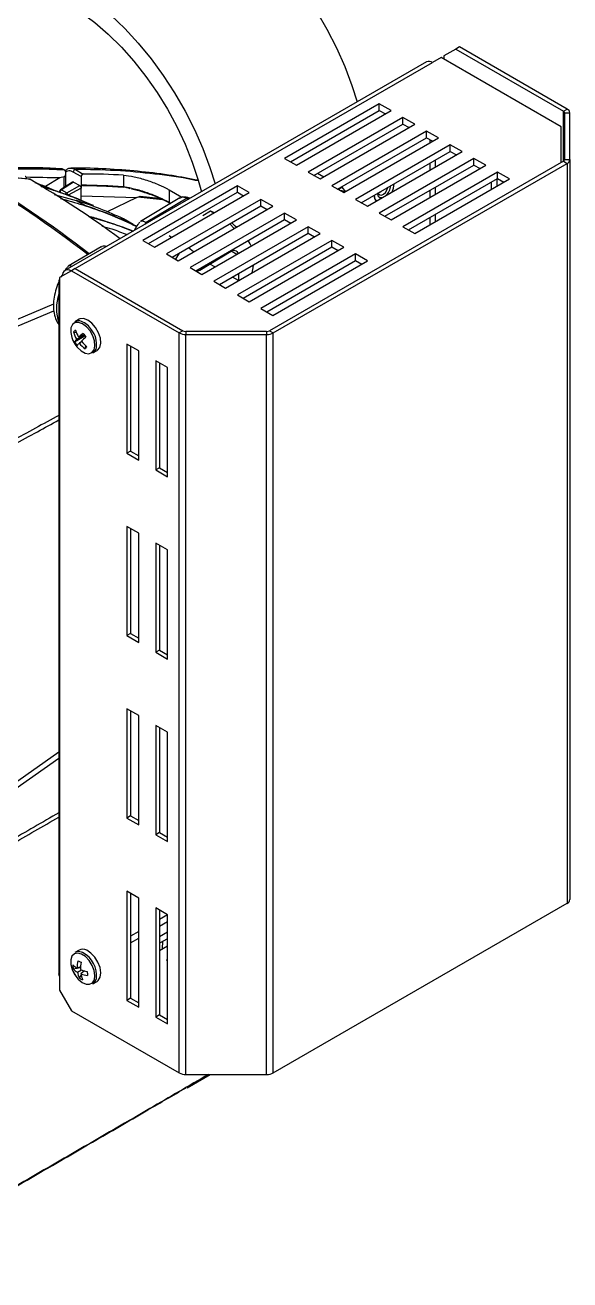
# Model space of a CAD drawing. Extents: x 9.3 to 87.2, y 0.6 to 68.8.
# Drawn here: x 62.23 to 66.3, y 48.14 to 57.52 of the extents above; entities that cross this region are included whole.
import ezdxf

# ---------------------------------------------------------------- set-up
doc = ezdxf.new("R2010")
doc.units = 0
doc.header["$MEASUREMENT"] = 0
doc.layers.add('OBJECT', color=7, linetype='CONTINUOUS')

msp = doc.modelspace()

# ---------------------------------------------------------------- linework, layer by layer
at = {"layer": 'OBJECT'}
for p, q in [((65.4431, 57.3402), (65.3547, 57.2891)), ((65.4714, 57.3565), (65.4431, 57.3402)), ((65.4431, 57.3402), (66.2475, 56.8758)), ((66.2758, 56.8921), (65.4714, 57.3565)), ((65.2249, 57.2446), (62.5237, 55.6853)), ((62.6006, 55.6992), (65.2699, 57.2401)), ((65.3335, 57.2769), (65.2699, 57.2401)), ((66.2322, 56.7581), (65.3335, 57.2769)), ((65.3547, 57.2891), (65.3547, 57.2646)), ((64.8721, 56.9309), (64.165, 56.5227)), ((64.2075, 56.4982), (64.8721, 56.8819)), ((64.2534, 56.4717), (64.9605, 56.8799)), ((64.9605, 56.8799), (64.8721, 56.9309)), ((64.8721, 56.8819), (64.8721, 56.9309)), ((64.8721, 56.8819), (64.9181, 56.8554)), ((66.2475, 56.8758), (66.2758, 56.8921)), ((66.2475, 56.5024), (66.2475, 56.8758)), ((66.2563, 56.8636), (66.2563, 56.5146)), ((66.2563, 56.8636), (66.2963, 56.8636)), ((66.2963, 56.5146), (66.2963, 56.8636)), ((65.0489, 56.8289), (64.3418, 56.4207)), ((64.3842, 56.3962), (65.0489, 56.7799)), ((64.4302, 56.3697), (65.1373, 56.7779)), ((65.1373, 56.7779), (65.0489, 56.8289)), ((65.0489, 56.7799), (65.0489, 56.8289)), ((65.0489, 56.7799), (65.0949, 56.7534)), ((66.2322, 56.4935), (66.2322, 56.7581)), ((65.2257, 56.7268), (64.5186, 56.3186)), ((64.561, 56.2941), (65.2257, 56.6778)), ((64.607, 56.2676), (65.3141, 56.6758)), ((65.3141, 56.6758), (65.2257, 56.7268)), ((65.2257, 56.6778), (65.2257, 56.7268)), ((65.2257, 56.6778), (65.2716, 56.6513)), ((65.2487, 56.6646), (65.2487, 56.638)), ((65.4025, 56.6248), (64.6954, 56.2166)), ((64.7378, 56.1921), (65.4025, 56.5758)), ((64.7837, 56.1656), (65.4909, 56.5738)), ((65.4909, 56.5738), (65.4025, 56.6248)), ((65.4025, 56.5758), (65.4025, 56.6248)), ((65.4025, 56.5758), (65.4484, 56.5493)), ((66.2475, 56.5024), (64.0518, 55.2348)), ((64.0801, 55.2185), (66.2758, 56.486)), ((64.165, 56.5227), (64.2534, 56.4717)), ((65.5792, 56.5227), (64.8721, 56.1145)), ((64.9146, 56.09), (65.5792, 56.4737)), ((65.2487, 56.487), (65.2487, 56.4339)), ((65.2911, 56.4584), (65.2911, 56.5115)), ((65.6676, 56.4717), (65.5792, 56.5227)), ((65.5792, 56.4737), (65.5792, 56.5227)), ((65.5792, 56.4737), (65.6252, 56.4472)), ((66.2475, 56.5024), (66.2758, 56.486)), ((66.2563, 56.5146), (66.2963, 56.5146)), ((66.2758, 56.486), (66.2758, 50.954)), ((66.2963, 56.5146), (66.2963, 50.9825)), ((62.5174, 56.3859), (62.4845, 56.378)), ((62.5138, 56.44), (62.5125, 56.4407)), ((62.5162, 56.4386), (62.5138, 56.44)), ((62.5174, 56.4378), (62.5162, 56.4386)), ((62.5174, 56.306), (62.5174, 56.3859)), ((62.5309, 56.3147), (62.5309, 56.4125)), ((62.6444, 56.3872), (62.5861, 56.4208)), ((62.6012, 56.4406), (62.6606, 56.4064)), ((62.6444, 56.3872), (62.6444, 56.3222)), ((62.9607, 56.3971), (62.9607, 56.3109)), ((64.3418, 56.4207), (64.4302, 56.3697)), ((64.4111, 56.4117), (64.4571, 56.3852)), ((64.9605, 56.0635), (65.6676, 56.4717)), ((65.756, 56.4207), (65.0489, 56.0125)), ((65.8444, 56.3697), (65.756, 56.4207)), ((65.756, 56.3717), (65.756, 56.4207)), ((62.2364, 56.3723), (62.2364, 56.3697)), ((62.2654, 56.3653), (62.2612, 56.3669)), ((62.347, 56.3126), (62.4152, 56.2926)), ((62.4845, 56.378), (62.3777, 56.312)), ((62.5803, 56.3463), (62.4894, 56.2881)), ((62.588, 56.3457), (62.4975, 56.2877)), ((62.4975, 56.2877), (62.5364, 56.2652)), ((62.5364, 56.2652), (62.6338, 56.3193)), ((62.6444, 56.3009), (62.5475, 56.2471)), ((62.588, 56.3457), (62.6338, 56.3193)), ((62.6444, 56.3222), (62.6444, 56.3091)), ((62.6444, 56.3091), (62.6444, 56.3009)), ((62.6444, 56.2438), (62.6444, 56.3009)), ((63.8115, 56.3186), (63.1044, 55.9104)), ((63.3013, 56.2882), (63.398, 56.2323)), ((63.3013, 56.2882), (63.3013, 56.1943)), ((63.8999, 56.2676), (63.8115, 56.3186)), ((63.8115, 56.2696), (63.8115, 56.3186)), ((64.5186, 56.3186), (64.607, 56.2676)), ((64.5694, 56.2893), (64.5911, 56.3078)), ((64.5879, 56.3097), (64.5911, 56.3078)), ((64.5911, 56.3078), (64.6185, 56.2743)), ((65.0913, 55.988), (65.756, 56.3717)), ((65.1373, 55.9614), (65.8444, 56.3697)), ((65.2911, 56.2543), (65.2911, 56.3074)), ((65.7083, 56.3441), (65.7083, 56.2911)), ((65.7507, 56.3686), (65.7507, 56.3156)), ((65.756, 56.3717), (65.802, 56.3452)), ((62.4421, 56.2524), (62.6065, 56.2092)), ((62.4825, 56.2755), (62.4825, 56.2704)), ((62.6065, 56.2092), (62.6772, 56.1684)), ((62.6801, 56.1675), (62.6094, 56.2083)), ((62.6444, 56.2438), (63.0609, 56.23)), ((62.6444, 56.2049), (62.6444, 56.2438)), ((63.0609, 56.23), (62.835, 56.1199)), ((63.0609, 56.23), (63.0849, 56.2419)), ((63.2518, 56.2141), (63.069, 56.234)), ((63.0849, 56.2419), (63.2257, 56.2263)), ((63.3818, 56.2273), (63.0868, 56.0512)), ((63.4356, 56.226), (63.1291, 56.0431)), ((63.1468, 55.8859), (63.8115, 56.2696)), ((63.1928, 55.8594), (63.8999, 56.2676)), ((63.9882, 56.2166), (63.2811, 55.8084)), ((63.3013, 56.1943), (63.3141, 56.1869)), ((63.4356, 56.226), (63.448, 56.2189)), ((63.4558, 56.2233), (63.4356, 56.226)), ((63.8115, 56.2696), (63.8574, 56.2431)), ((64.0766, 56.1656), (63.9882, 56.2166)), ((63.9882, 56.1676), (63.9882, 56.2166)), ((64.6954, 56.2166), (64.7837, 56.1656)), ((64.8481, 56.2052), (64.85, 56.2038)), ((64.8736, 56.2327), (64.8737, 56.2326)), ((65.2487, 56.2829), (65.2487, 56.2298)), ((63.3044, 56.1874), (63.3098, 56.1843)), ((63.3236, 55.7839), (63.9882, 56.1676)), ((63.3695, 55.7573), (64.0766, 56.1656)), ((64.165, 56.1145), (63.4579, 55.7063)), ((63.611, 56.1285), (63.553, 56.0939)), ((63.635, 56.1147), (63.611, 56.1285)), ((63.6411, 56.1156), (63.611, 56.1285)), ((63.9882, 56.1676), (64.0342, 56.1411)), ((64.2534, 56.0635), (64.165, 56.1145)), ((64.165, 56.0655), (64.165, 56.1145)), ((64.8721, 56.1145), (64.9605, 56.0635)), ((65.2911, 56.0502), (65.2911, 56.1033)), ((62.7024, 56.0878), (62.8395, 56.0477)), ((63.0323, 56.0295), (62.9616, 56.0703)), ((63.0323, 56.0295), (63.0603, 56.0153)), ((63.1291, 56.0431), (63.1177, 56.0282)), ((63.1291, 56.0431), (63.1363, 56.0389)), ((63.5004, 55.6818), (64.165, 56.0655)), ((63.5463, 55.6553), (64.2534, 56.0635)), ((64.3418, 56.0125), (63.6347, 55.6043)), ((63.7885, 55.9992), (63.7556, 56.0333)), ((63.8041, 56.0082), (63.7959, 56.0174)), ((64.165, 56.0655), (64.211, 56.039)), ((64.4302, 55.9614), (64.3418, 56.0125)), ((64.3418, 55.9635), (64.3418, 56.0125)), ((65.0489, 56.0125), (65.1373, 55.9614)), ((65.2487, 56.0788), (65.2487, 56.0257)), ((63.1044, 55.9104), (63.1928, 55.8594)), ((63.3198, 55.9328), (63.3011, 55.9436)), ((63.6771, 55.5798), (64.3418, 55.9635)), ((63.7231, 55.5532), (64.4302, 55.9614)), ((64.5186, 55.9104), (63.8115, 55.5022)), ((64.3418, 55.9635), (64.3878, 55.937)), ((64.607, 55.8594), (64.5186, 55.9104)), ((64.5186, 55.8614), (64.5186, 55.9104)), ((62.7945, 55.8624), (62.5486, 55.7181)), ((62.835, 55.865), (62.8143, 55.8684)), ((63.485, 55.824), (63.446, 55.8546)), ((63.5301, 55.6886), (63.7643, 55.8284)), ((63.807, 55.8058), (63.7661, 55.8294)), ((63.8539, 55.4777), (64.5186, 55.8614)), ((63.8999, 55.4512), (64.607, 55.8594)), ((64.5186, 55.8614), (64.5645, 55.8349)), ((63.2811, 55.8084), (63.3695, 55.7573)), ((63.3762, 55.8143), (63.3499, 55.7687)), ((63.6435, 55.7114), (63.6053, 55.7335)), ((64.6954, 55.8084), (63.9882, 55.4002)), ((64.0307, 55.3757), (64.6954, 55.7594)), ((64.0766, 55.3491), (64.7837, 55.7573)), ((64.7837, 55.7573), (64.6954, 55.8084)), ((64.6954, 55.7594), (64.6954, 55.8084)), ((64.6954, 55.7594), (64.7413, 55.7329)), ((62.5723, 55.6829), (62.4839, 55.6318)), ((62.4839, 55.6318), (62.4839, 50.3039)), ((62.6006, 55.6992), (62.5723, 55.6829)), ((62.5723, 55.6829), (63.3767, 55.2185)), ((62.6006, 55.6992), (63.4049, 55.2348)), ((63.4579, 55.7063), (63.5463, 55.6553)), ((63.8203, 55.6093), (63.7743, 55.6359)), ((63.8198, 55.6622), (63.8206, 55.6095)), ((62.4787, 55.6073), (62.4787, 50.4264)), ((63.6347, 55.6043), (63.7231, 55.5532)), ((63.8115, 55.5022), (63.8999, 55.4512)), ((62.4386, 55.4332), (62.0785, 55.2816)), ((62.1261, 55.2515), (62.4404, 55.3838)), ((63.9882, 55.4002), (64.0766, 55.3491)), ((62.6285, 55.3201), (62.5978, 55.3024)), ((62.587, 55.2245), (62.6084, 55.2206)), ((62.5957, 55.1519), (62.6717, 55.1977)), ((62.6104, 55.1716), (62.6706, 55.1993)), ((62.6676, 55.2035), (62.6258, 55.1867)), ((63.4049, 55.2348), (63.3767, 55.2185)), ((63.3767, 49.6864), (63.3767, 55.2185)), ((63.4262, 55.2298), (63.4262, 55.2067)), ((64.0306, 55.2298), (63.4262, 55.2298)), ((63.4262, 55.2067), (64.0306, 55.2067)), ((63.4262, 49.6746), (63.4262, 55.2067)), ((64.0306, 55.2298), (64.0306, 55.2067)), ((64.0306, 49.6746), (64.0306, 55.2067)), ((64.0518, 55.2348), (64.0801, 55.2185)), ((64.0801, 49.6864), (64.0801, 55.2185)), ((62.6484, 55.1547), (62.6312, 55.1417)), ((62.6736, 55.1002), (62.6792, 55.1221)), ((62.7328, 55.0685), (62.7635, 55.0862)), ((63.0743, 55.0844), (62.9859, 55.1354)), ((62.9859, 55.1354), (62.9859, 54.3189)), ((63.0142, 55.1191), (63.0142, 54.3352)), ((63.0743, 54.2678), (63.0743, 55.0844)), ((63.2016, 55.0109), (63.2016, 54.1944)), ((63.29, 54.9599), (63.2016, 55.0109)), ((63.2299, 54.9946), (63.2299, 54.2107)), ((63.29, 54.1433), (63.29, 54.9599)), ((63.0142, 54.3352), (62.9859, 54.3189)), ((62.9859, 54.3189), (63.0743, 54.2678)), ((63.0142, 54.3352), (63.0743, 54.3005)), ((63.2299, 54.2107), (63.2016, 54.1944)), ((63.2016, 54.1944), (63.29, 54.1433)), ((63.2299, 54.2107), (63.29, 54.176)), ((63.0743, 53.7208), (62.9859, 53.7718)), ((62.9859, 53.7718), (62.9859, 52.9553)), ((63.0142, 53.7555), (63.0142, 52.9716)), ((63.0743, 52.9042), (63.0743, 53.7208)), ((63.2016, 53.6473), (63.2016, 52.8307)), ((63.29, 53.5963), (63.2016, 53.6473)), ((63.2299, 53.631), (63.2299, 52.8471)), ((63.29, 52.7797), (63.29, 53.5963)), ((63.0142, 52.9716), (62.9859, 52.9553)), ((62.9859, 52.9553), (63.0743, 52.9042)), ((63.0142, 52.9716), (63.0743, 52.9369)), ((63.2299, 52.8471), (63.2016, 52.8307)), ((63.2016, 52.8307), (63.29, 52.7797)), ((63.2299, 52.8471), (63.29, 52.8124)), ((62.9859, 52.4082), (62.9859, 51.5916)), ((63.0743, 52.3571), (62.9859, 52.4082)), ((63.0142, 52.3918), (63.0142, 51.608)), ((63.0743, 51.5406), (63.0743, 52.3571)), ((63.2016, 52.2837), (63.2016, 51.4671)), ((63.29, 52.2326), (63.2016, 52.2837)), ((63.2299, 52.2673), (63.2299, 51.4835)), ((63.29, 51.4161), (63.29, 52.2326)), ((62.4787, 52.0853), (62.1296, 51.8362)), ((62.1492, 51.8068), (62.4787, 52.0387)), ((63.0142, 51.608), (62.9859, 51.5916)), ((63.0142, 51.608), (63.0743, 51.5733)), ((62.9859, 51.5916), (63.0743, 51.5406)), ((63.2299, 51.4835), (63.2016, 51.4671)), ((63.2016, 51.4671), (63.29, 51.4161)), ((63.2299, 51.4835), (63.29, 51.4488)), ((62.9859, 51.0445), (62.9859, 50.228)), ((63.0743, 50.9935), (62.9859, 51.0445)), ((63.0142, 51.0282), (63.0142, 50.2443)), ((63.0743, 50.177), (63.0743, 50.9935)), ((64.0801, 49.6864), (66.2758, 50.954)), ((63.2016, 50.92), (63.2016, 50.1035)), ((63.29, 50.869), (63.2016, 50.92)), ((63.2299, 50.9037), (63.2299, 50.1198)), ((63.29, 50.8672), (63.2299, 50.8325)), ((63.29, 50.0525), (63.29, 50.869)), ((63.2299, 50.7835), (63.29, 50.8182)), ((63.0743, 50.7427), (63.0142, 50.708)), ((63.0142, 50.659), (63.0743, 50.6937)), ((63.29, 50.7386), (63.2299, 50.7039)), ((63.29, 50.6896), (63.2299, 50.655)), ((63.2531, 50.6153), (63.2537, 50.6687)), ((62.6285, 50.6046), (62.5978, 50.5868)), ((62.6556, 50.5852), (62.6482, 50.5883)), ((63.2299, 50.6019), (63.29, 50.6366)), ((62.5851, 50.4638), (62.6402, 50.4736)), ((62.6405, 50.4801), (62.6143, 50.4703)), ((63.29, 50.5345), (63.2811, 50.5294)), ((63.2811, 50.5294), (63.29, 50.5243)), ((62.6169, 50.4389), (62.6459, 50.4562)), ((62.631, 50.3943), (62.6449, 50.4152)), ((62.6692, 50.4489), (62.6427, 50.4271)), ((62.665, 50.4454), (62.6676, 50.4494)), ((62.4839, 50.3039), (62.5723, 50.1508)), ((62.7328, 50.353), (62.7635, 50.3707)), ((63.0142, 50.2443), (62.9859, 50.228)), ((62.9859, 50.228), (63.0743, 50.177)), ((63.0142, 50.2443), (63.0743, 50.2096)), ((62.5723, 50.1508), (63.3767, 49.6864)), ((63.2299, 50.1198), (63.2016, 50.1035)), ((63.2016, 50.1035), (63.29, 50.0525)), ((63.2299, 50.1198), (63.29, 50.0851)), ((63.4262, 49.6746), (64.0306, 49.6746)), ((63.4365, 49.5754), (63.6077, 49.6746))]:
    msp.add_line(p, q, dxfattribs=at)
at = {"layer": 'OBJECT', "flags": 128}
for points in [[(63.5997, 58.4477), (63.7098, 58.3783), (63.8189, 58.2977), (63.9261, 58.2067), (64.0306, 58.1059), (64.1314, 57.9964), (64.2277, 57.8789), (64.3186, 57.7545), (64.4033, 57.6243), (64.4813, 57.4893), (64.5516, 57.3508), (64.6139, 57.2099), (64.6675, 57.0678), (64.7064, 56.9453)], [(62.539, 57.8354), (62.6491, 57.766), (62.7582, 57.6854), (62.8655, 57.5944), (62.97, 57.4936), (63.0708, 57.3841), (63.167, 57.2666), (63.2579, 57.1422), (63.3427, 57.012), (63.4206, 56.877), (63.491, 56.7385), (63.5532, 56.5976), (63.6069, 56.4555), (63.6458, 56.333)], [(62.539, 57.6827), (62.643, 57.6168), (62.746, 57.5397), (62.8469, 57.4523), (62.9449, 57.3552), (63.039, 57.2495), (63.1283, 57.1361), (63.2119, 57.0163), (63.289, 56.891), (63.3589, 56.7616), (63.4209, 56.6293), (63.4745, 56.4953), (63.519, 56.3609), (63.5429, 56.2736)], [(62.2585, 56.3678), (61.9519, 56.3952), (61.8205, 56.4069)], [(62.2612, 56.3669), (62.2489, 56.368), (62.1999, 56.3724), (62.004, 56.3899), (61.8232, 56.4061)], [(62.2585, 56.3678), (62.2597, 56.3675), (62.2612, 56.3669)], [(64.8639, 56.2649), (64.867, 56.2575), (64.8762, 56.2496), (64.8891, 56.2489), (64.9037, 56.2555), (64.9178, 56.2685), (64.9292, 56.2857), (64.9363, 56.3047), (64.9368, 56.3069)], [(62.6094, 56.2083), (62.6091, 56.2084), (62.6087, 56.2085), (62.6083, 56.2087), (62.608, 56.2088), (62.6076, 56.2089), (62.6073, 56.209), (62.6069, 56.2091), (62.6065, 56.2092)], [(64.8333, 56.2472), (64.8389, 56.2195), (64.8503, 56.204)], [(64.8594, 56.2623), (64.8596, 56.2593), (64.865, 56.2413), (64.8769, 56.2311), (64.8936, 56.2302), (64.8975, 56.2312)], [(64.8634, 56.2646), (64.877, 56.271), (64.8839, 56.2764)], [(62.6772, 56.1684), (62.6776, 56.1683), (62.678, 56.1682), (62.6783, 56.1681), (62.6787, 56.1679), (62.6791, 56.1678), (62.6794, 56.1677), (62.6798, 56.1676), (62.6801, 56.1675)], [(63.7959, 56.0174), (63.7733, 56.0382), (63.7692, 56.0411)], [(63.7643, 55.8284), (63.7746, 55.8333), (63.7845, 55.8358), (63.7937, 55.8357), (63.8018, 55.8329), (63.8084, 55.8277), (63.8134, 55.8202), (63.8165, 55.8113)], [(63.9158, 55.8686), (63.9077, 55.8853), (63.8925, 55.9082)], [(63.9215, 55.6678), (63.9287, 55.7041), (63.9317, 55.7267)], [(63.5127, 55.6747), (63.5199, 55.6813), (63.5301, 55.6886)], [(62.711, 55.2336), (62.6843, 55.2647), (62.6546, 55.2868), (62.6252, 55.2973), (62.5992, 55.2952), (62.5794, 55.2806), (62.568, 55.2552), (62.5662, 55.2216), (62.5742, 55.1837), (62.5823, 55.1629)], [(62.7529, 55.2588), (62.7249, 55.2915), (62.6938, 55.3146), (62.6629, 55.3257), (62.6357, 55.3234), (62.6285, 55.3201)], [(62.7635, 55.0862), (62.7677, 55.089), (62.7843, 55.1103), (62.7913, 55.1416), (62.788, 55.1796), (62.7747, 55.2201), (62.7529, 55.2588)], [(62.5823, 55.1629), (62.5912, 55.1453), (62.6043, 55.1248)], [(62.6043, 55.1248), (62.6152, 55.1108), (62.6438, 55.0839), (62.6738, 55.0674), (62.7019, 55.0631), (62.7251, 55.0716), (62.7409, 55.0919), (62.7476, 55.1217), (62.7444, 55.158), (62.7318, 55.1967), (62.711, 55.2336)], [(62.6474, 50.5749), (62.6185, 50.5824), (62.5937, 50.5772), (62.5758, 50.5598), (62.5666, 50.5322), (62.5672, 50.4972), (62.5775, 50.4588), (62.5823, 50.4474)], [(62.6043, 50.4093), (62.6218, 50.388), (62.651, 50.3633), (62.6808, 50.3497), (62.708, 50.3485), (62.7297, 50.3599), (62.7434, 50.3828), (62.7477, 50.4145), (62.7422, 50.4517), (62.7274, 50.4903), (62.705, 50.5262), (62.6773, 50.5555), (62.6474, 50.5749), (62.6474, 50.5749)], [(62.7635, 50.3707), (62.7725, 50.3775), (62.7869, 50.4015), (62.7915, 50.4347), (62.7857, 50.4737), (62.7702, 50.5143), (62.7466, 50.5519), (62.7176, 50.5826), (62.6862, 50.6029)], [(62.4839, 50.4091), (62.4805, 50.4162), (62.4787, 50.4264)], [(62.5823, 50.4474), (62.5964, 50.421), (62.6043, 50.4093)]]:
    msp.add_lwpolyline(points, dxfattribs=at)
at = {"layer": 'OBJECT'}
for centre, radius, start, end in [((65.2435, 57.2033), 0.0453, 54.38293, 114.30641), ((66.2413, 56.8621), 0.0151, 5.69606, 65.62485), ((66.2613, 56.8601), 0.0352, 5.69543, 65.62475), ((66.2413, 56.5161), 0.0151, 294.38653, 354.29441), ((66.2613, 56.5181), 0.0352, 294.37413, 354.30585), ((57.6637, 49.332), 8.1965, 52.14169, 59.6253), ((57.7371, 49.422), 8.0916, 52.1294, 59.66945), ((62.6066, 56.4209), 0.0205, 105.25979, 180.16423), ((58.4169, 49.7934), 7.615, 53.60055, 59.68004), ((61.3028, 53.7125), 2.813, 66.0142, 69.09945), ((61.2759, 52.7094), 3.76, 72.29525, 72.36219), ((62.4029, 56.2627), 0.033, 59.98487, 62.30083), ((62.4028, 56.2624), 0.0333, 57.71519, 60.01639), ((61.5319, 53.5075), 2.9218, 65.66286, 72.31663), ((62.4975, 56.2755), 0.015, 122.66568, 180), ((62.5099, 56.2683), 0.0231, 122.60583, 177.39417), ((62.4932, 56.2813), 0.00777, 55.89934, 118.73586), ((62.9445, 56.3172), 0.0174, 331.6256, 338.69705), ((64.8488, 56.3264), 0.1084, 310.00898, 355.87743), ((64.8488, 56.3263), 0.1084, 310.23634, 355.92257), ((64.8342, 56.3403), 0.149, 332.20567, 357.46458), ((64.8372, 56.3397), 0.1464, 332.06936, 357.74925), ((62.4897, 56.276), 0.00723, 184.25369, 247.06481), ((62.5485, 56.2462), 0.0225, 122.32059, 157.72668), ((62.5233, 56.2457), 0.0236, 4.25395, 56.10779), ((61.7149, 53.4066), 2.9411, 64.91884, 72.29319), ((63.3089, 56.1936), 0.00757, 174.47768, 234.21115), ((64.5873, 56.2237), 0.0567, 59.78091, 92.50038), ((64.8918, 56.2451), 0.0589, 178.15076, 224.61455), ((64.8871, 56.2591), 0.0297, 242.9212, 291.06922), ((61.7856, 53.3657), 2.9411, 64.91884, 72.29319), ((61.7002, 52.4644), 3.76, 72.29525, 72.36219), ((62.8272, 56.0178), 0.033, 59.98515, 62.30055), ((62.827, 56.0175), 0.0333, 57.71502, 60.01656), ((61.9487, 53.2414), 2.9442, 68.40123, 72.3032), ((62.5439, 55.6504), 0.0393, 50.79687, 189.21388), ((62.5108, 55.6073), 0.032, 147.27156, 212.72775), ((62.7902, 55.4), 0.3299, 160.77813, 199.22187), ((62.6243, 55.2511), 0.0577, 67.74316, 117.30601), ((62.5867, 55.1559), 0.1601, 32.18873, 68.20188), ((62.7836, 55.2537), 0.2208, 204.27603, 215.71859), ((62.6591, 55.1652), 0.0934, 128.18301, 140.60018), ((62.8144, 55.2932), 0.2375, 196.82517, 210.80376), ((62.6732, 55.1094), 0.0884, 135.30358, 151.27451), ((62.8525, 55.3249), 0.2655, 198.97613, 211.36859), ((62.973, 54.7998), 0.5198, 127.02846, 131.90302), ((63.6433, 54.106), 1.4482, 131.72508, 133.4846), ((63.317, 55.6523), 0.7894, 213.65333, 216.12116), ((62.5805, 55.1308), 0.1796, 353.16794, 37.9181), ((63.4241, 55.3077), 0.101, 241.95993, 271.14354), ((63.4253, 55.273), 0.0433, 241.96006, 271.14299), ((64.0315, 55.2731), 0.0433, 268.86156, 298.03398), ((64.0326, 55.3077), 0.101, 268.85563, 298.04046), ((62.7739, 55.2555), 0.2062, 210.15864, 219.61746), ((62.7863, 54.9845), 0.2209, 134.62079, 140.82162), ((62.8305, 55.3033), 0.2566, 219.03727, 232.31397), ((62.8768, 55.3398), 0.294, 218.48582, 230.06254), ((62.572, 55.2185), 0.1559, 310.6791, 318.10409), ((62.7024, 55.1166), 0.0569, 302.31398, 352.67602), ((66.2613, 50.986), 0.0352, 294.37413, 354.30585), ((62.6244, 50.5369), 0.0566, 65.20212, 118.02673), ((62.6559, 50.5524), 0.059, 59.07754, 117.70798), ((62.5687, 50.415), 0.1911, 352.94571, 62.96129), ((62.6778, 50.5916), 0.137, 225.97735, 242.34919), ((62.7364, 50.4914), 0.1537, 179.368, 190.32525), ((62.8645, 50.4714), 0.2502, 167.74318, 180.26653), ((63.8875, 53.2578), 3.0128, 245.12129, 245.6252), ((62.9486, 50.4639), 0.3086, 170.74425, 181.01016), ((62.7836, 50.5382), 0.2208, 204.27603, 215.71859), ((62.6759, 50.5469), 0.123, 222.44208, 241.34801), ((62.7733, 50.4637), 0.1583, 189.0107, 206.01415), ((62.6955, 50.5032), 0.1267, 239.36866, 251.3776), ((62.7548, 50.7597), 0.3224, 249.15088, 258.38892), ((62.8147, 50.4519), 0.1737, 188.20047, 203.27325), ((62.7277, 50.6614), 0.2492, 250.0763, 261.86888), ((63.7475, 50.5189), 1.0602, 184.05351, 185.63974), ((62.7012, 50.4017), 0.058, 302.99025, 349.89111), ((63.4241, 49.7756), 0.101, 241.95993, 271.14354), ((64.0326, 49.7756), 0.101, 268.85563, 298.04046)]:
    msp.add_arc(centre, radius, start, end, dxfattribs=at)
for centre, major_axis, ratio, start_param, end_param in [((62.6558, 56.3929), (0.0084, 0.0125), 0.616702, 0.390213, 2.39695), ((59.4629, 47.404), (5.5684, 8.3217), 0.616702, 0.346014, 0.390213), ((62.588, 56.3335), (-0.0075, 0.013), 0.577381, 5.496497, 6.309401), ((62.6338, 56.307), (-0.0075, 0.013), 0.577382, 3.926872, 5.497668), ((59.4621, 47.4036), (5.5166, 8.2443), 0.616702, 0.340997, 0.388097)]:
    msp.add_ellipse(centre, major_axis=major_axis, ratio=ratio, start_param=start_param, end_param=end_param, dxfattribs=at)
for points, knots in [([(62.4957, 56.4445), (62.4589, 56.4466), (62.3532, 56.4529), (62.2229, 56.4552), (62.1285, 56.4511), (62.106, 56.4501)], [0, 0, 0, 0, 0.288252, 0.829907, 1, 1, 1, 1]), ([(62.5125, 56.4407), (62.4919, 56.4418), (62.3885, 56.4476), (62.2569, 56.4518), (62.1433, 56.4464), (62.1155, 56.4451)], [0, 0, 0, 0, 0.158757, 0.794131, 1, 1, 1, 1]), ([(62.1205, 56.4425), (62.1782, 56.4442), (62.3124, 56.4481), (62.443, 56.4415), (62.5174, 56.4378)], [0, 0, 0, 0, 0.43005, 1, 1, 1, 1]), ([(62.2364, 56.3723), (62.2364, 56.3766), (62.2354, 56.3802), (62.2326, 56.3842), (62.2315, 56.3852), (62.2289, 56.3867), (62.2274, 56.3872), (62.2258, 56.3873)], [0, 0, 0, 0, 0.5, 0.5, 0.75, 0.75, 1, 1, 1, 1]), ([(62.4845, 56.378), (62.4845, 56.378), (62.4004, 56.3781), (62.3171, 56.3799), (62.2338, 56.3818)], [0, 0, 0, 0, 0.000006, 1, 1, 1, 1]), ([(62.5125, 56.4407), (62.5094, 56.4423), (62.5043, 56.4448), (62.4981, 56.4445), (62.4957, 56.4444)], [0, 0, 0, 0, 0.620025, 1, 1, 1, 1]), ([(62.5174, 56.3859), (62.5177, 56.386), (62.5191, 56.3862), (62.5218, 56.3878), (62.527, 56.3942), (62.531, 56.4055), (62.5311, 56.4189), (62.5268, 56.4305), (62.5206, 56.4354), (62.5174, 56.4378)], [0, 0, 0, 0, 0.018056, 0.083661, 0.166714, 0.400676, 0.607754, 0.803657, 1, 1, 1, 1]), ([(62.5861, 56.4208), (62.5785, 56.4244), (62.5631, 56.4315), (62.5432, 56.429), (62.5308, 56.4231), (62.5273, 56.4161), (62.527, 56.4155)], [0, 0, 0, 0, 0.320301, 0.640382, 0.967449, 1, 1, 1, 1]), ([(62.5274, 56.4262), (62.5292, 56.4299), (62.5349, 56.4412), (62.5516, 56.4503), (62.5751, 56.4528), (62.5925, 56.4447), (62.6012, 56.4406)], [0, 0, 0, 0, 0.139686, 0.429165, 0.714119, 1, 1, 1, 1]), ([(63.5172, 56.3595), (63.4533, 56.3716), (63.3151, 56.3978), (63.0961, 56.4254), (62.861, 56.4438), (62.6843, 56.4518), (62.5847, 56.4504), (62.5666, 56.4502)], [0, 0, 0, 0, 0.210387, 0.455364, 0.700364, 0.945816, 1, 1, 1, 1]), ([(63.5184, 56.3544), (63.5046, 56.3575), (63.4, 56.3805), (63.195, 56.4075), (62.904, 56.4356), (62.7022, 56.4389), (62.6012, 56.4406)], [0, 0, 0, 0, 0.048117, 0.363729, 0.681864, 1, 1, 1, 1]), ([(62.9607, 56.3971), (62.9863, 56.3942), (63.0374, 56.3885), (63.1328, 56.3622), (63.2207, 56.3292), (63.2749, 56.3031), (63.2971, 56.2905), (63.3013, 56.2882)], [0, 0, 0, 0, 0.262101, 0.524826, 0.767522, 0.956173, 1, 1, 1, 1]), ([(62.2654, 56.3652), (62.2645, 56.3659), (62.2625, 56.3674), (62.2599, 56.3673), (62.2585, 56.3673)], [0, 0, 0, 0, 0.4330368, 1, 1, 1, 1]), ([(62.2975, 56.3439), (62.3037, 56.3417), (62.3511, 56.3242), (62.3984, 56.3034), (62.4396, 56.2853)], [0, 0, 0, 0, 0.13069, 1, 1, 1, 1]), ([(62.4305, 56.2881), (62.3966, 56.3029), (62.3548, 56.3212), (62.3107, 56.3377), (62.3023, 56.3409)], [0, 0, 0, 0, 0.8112002, 1, 1, 1, 1]), ([(62.405, 56.2965), (62.3951, 56.3), (62.3742, 56.3074), (62.3527, 56.3132), (62.3413, 56.3162)], [0, 0, 0, 0, 0.471518, 1, 1, 1, 1]), ([(62.4152, 56.2926), (62.4152, 56.2926), (62.4152, 56.2926), (62.4152, 56.2927), (62.4151, 56.2927), (62.4155, 56.2927), (62.4165, 56.2924), (62.4176, 56.2921), (62.4182, 56.2919)], [0, 0, 0, 0, 0.008152, 0.01895, 0.038891, 0.124454, 0.462158, 1, 1, 1, 1]), ([(62.4206, 56.2906), (62.42, 56.2908), (62.4191, 56.2911), (62.4179, 56.2915), (62.4171, 56.2918), (62.4166, 56.2921), (62.4162, 56.2922), (62.4159, 56.2923), (62.4157, 56.2924), (62.4155, 56.2925), (62.4154, 56.2925), (62.4153, 56.2926), (62.4152, 56.2926), (62.4152, 56.2926)], [0, 0, 0, 0, 0.326158, 0.544988, 0.692102, 0.791242, 0.858308, 0.903966, 0.935333, 0.96621, 0.979398, 0.992715, 1, 1, 1, 1]), ([(62.4182, 56.2919), (62.4258, 56.2896), (62.4634, 56.278), (62.5546, 56.2459), (62.6468, 56.2092), (62.7105, 56.1813), (62.7279, 56.1735), (62.7329, 56.1712), (62.7351, 56.1702), (62.7355, 56.1699), (62.7357, 56.1698), (62.7359, 56.1698), (62.7359, 56.1697), (62.736, 56.1697), (62.736, 56.1697), (62.736, 56.1697)], [0, 0, 0, 0, 0.0753734, 0.376432, 0.837708, 0.9531372, 0.9819956, 0.9964303, 0.9982346, 0.9991377, 0.9995897, 0.9998168, 0.9999314, 0.9999758, 1, 1, 1, 1]), ([(62.736, 56.1697), (62.736, 56.1697), (62.736, 56.1697), (62.736, 56.1697), (62.736, 56.1697), (62.736, 56.1697), (62.736, 56.1697), (62.7359, 56.1697), (62.7355, 56.1698), (62.7345, 56.1703), (62.7324, 56.1712), (62.7278, 56.1732), (62.702, 56.1844), (62.6305, 56.215), (62.5369, 56.2507), (62.4596, 56.2771), (62.4271, 56.2883), (62.4206, 56.2906)], [0, 0, 0, 0, 0.000004, 0.000043, 0.000132, 0.000204, 0.000423, 0.000858, 0.002599, 0.006075, 0.013025, 0.026924, 0.054721, 0.277103, 0.7219, 0.944334, 1, 1, 1, 1]), ([(62.6444, 56.3222), (62.6444, 56.3222), (62.6444, 56.3222), (62.6444, 56.3222), (62.6444, 56.3222), (62.6444, 56.3222), (62.6445, 56.3222), (62.6446, 56.3221), (62.6447, 56.3221), (62.6451, 56.3221), (62.6458, 56.322), (62.6473, 56.3219), (62.6504, 56.3218), (62.6574, 56.3216), (62.6722, 56.3213), (62.6974, 56.3208), (62.7286, 56.32), (62.7599, 56.3191), (62.7867, 56.3181), (62.8106, 56.3172), (62.8322, 56.3163), (62.8521, 56.3154), (62.8705, 56.3144), (62.8877, 56.3135), (62.9038, 56.3126), (62.919, 56.3117), (62.9333, 56.3108), (62.9468, 56.3099), (62.9556, 56.3093), (62.9598, 56.309)], [0, 0, 0, 0, 0.0000051, 0.0000178, 0.0000547, 0.0001428, 0.0003185, 0.0004939, 0.0009798, 0.0019523, 0.0038975, 0.0078193, 0.0158769, 0.0335408, 0.074192, 0.1554939, 0.2720469, 0.3682041, 0.4518893, 0.5267911, 0.594992, 0.6578129, 0.7161573, 0.77068, 0.821873, 0.8701206, 0.9157304, 0.958954, 1, 1, 1, 1]), ([(63.0099, 56.2949), (62.9942, 56.3011), (62.9782, 56.3074), (62.9602, 56.309), (62.9598, 56.309)], [0, 0, 0, 0, 0.981769, 1, 1, 1, 1]), ([(62.9607, 56.3109), (62.9796, 56.3083), (63.0239, 56.3021), (63.1102, 56.2782), (63.2038, 56.2433), (63.2675, 56.2134), (63.2949, 56.1979), (63.3013, 56.1943)], [0, 0, 0, 0, 0.199481, 0.468274, 0.718229, 0.934562, 1, 1, 1, 1]), ([(63.3067, 56.1867), (63.3, 56.1905), (63.2708, 56.2069), (63.2038, 56.2378), (63.1084, 56.2723), (63.0492, 56.2863), (63.0207, 56.2931)], [0, 0, 0, 0, 0.086085, 0.370244, 0.696882, 1, 1, 1, 1]), ([(62.4892, 56.2226), (62.4961, 56.221), (62.5602, 56.2059), (62.622, 56.1861), (62.6772, 56.1684)], [0, 0, 0, 0, 0.107615, 1, 1, 1, 1]), ([(63.3824, 56.2262), (63.3851, 56.2282), (63.394, 56.2346), (63.4129, 56.2358), (63.428, 56.2293), (63.4356, 56.226)], [0, 0, 0, 0, 0.179065, 0.58943, 1, 1, 1, 1]), ([(63.458, 56.2246), (63.4564, 56.2253), (63.4398, 56.2324), (63.4215, 56.2335), (63.4049, 56.2345)], [0, 0, 0, 0, 0.098063, 1, 1, 1, 1]), ([(62.6772, 56.1684), (62.744, 56.1459), (62.8751, 56.1016), (62.9989, 56.0429), (63.0597, 56.0141)], [0, 0, 0, 0, 0.508767, 1, 1, 1, 1]), ([(62.8294, 56.0515), (62.8189, 56.0551), (62.7761, 56.07), (62.732, 56.0815), (62.6986, 56.0902)], [0, 0, 0, 0, 0.24441, 1, 1, 1, 1]), ([(62.7987, 56.0177), (62.8238, 56.0106), (62.8884, 55.9923), (62.9501, 55.968), (62.9877, 55.9531)], [0, 0, 0, 0, 0.388859, 1, 1, 1, 1]), ([(62.8395, 56.0477), (62.8395, 56.0477), (62.8394, 56.0477), (62.8394, 56.0478), (62.8394, 56.0478), (62.8397, 56.0478), (62.8408, 56.0475), (62.8418, 56.0472), (62.8425, 56.047)], [0, 0, 0, 0, 0.009023, 0.020487, 0.042289, 0.122762, 0.441726, 1, 1, 1, 1]), ([(62.8448, 56.0457), (62.8443, 56.0459), (62.8434, 56.0462), (62.8422, 56.0466), (62.8414, 56.0469), (62.8408, 56.0471), (62.8404, 56.0473), (62.8402, 56.0474), (62.8399, 56.0475), (62.8398, 56.0476), (62.8396, 56.0476), (62.8396, 56.0477), (62.8395, 56.0477), (62.8395, 56.0477)], [0, 0, 0, 0, 0.326157, 0.544986, 0.6921, 0.79124, 0.858306, 0.903951, 0.935333, 0.96621, 0.979398, 0.992715, 1, 1, 1, 1]), ([(62.8425, 56.047), (62.848, 56.0453), (62.8755, 56.0369), (62.9405, 56.0149), (62.998, 55.9921), (63.032, 55.9787)], [0, 0, 0, 0, 0.092811, 0.463668, 1, 1, 1, 1]), ([(63.0305, 55.9778), (63.0099, 55.9861), (62.9581, 56.0071), (62.8972, 56.0276), (62.8536, 56.0426), (62.8448, 56.0457)], [0, 0, 0, 0, 0.344315, 0.868711, 1, 1, 1, 1]), ([(63.0825, 56.047), (63.0777, 56.0408), (63.0633, 56.022), (63.0512, 56.0012), (63.0431, 55.9874)], [0, 0, 0, 0, 0.331627, 1, 1, 1, 1]), ([(63.1291, 56.0431), (63.1219, 56.0466), (63.1076, 56.0536), (63.0933, 56.0551), (63.0888, 56.0513), (63.0875, 56.0502)], [0, 0, 0, 0, 0.410568, 0.820932, 1, 1, 1, 1]), ([(62.795, 55.8615), (62.7972, 55.8631), (62.8046, 55.8684), (62.8181, 55.8696), (62.8285, 55.8653), (62.8326, 55.8636)], [0, 0, 0, 0, 0.2041569, 0.6865047, 1, 1, 1, 1]), ([(62.5049, 55.6533), (62.5018, 55.6488), (62.4978, 55.6428), (62.4948, 55.6362), (62.4941, 55.6345)], [0, 0, 0, 0, 0.743763, 1, 1, 1, 1]), ([(62.5448, 55.7144), (62.5401, 55.7085), (62.5329, 55.6995), (62.5269, 55.6894), (62.5249, 55.6859)], [0, 0, 0, 0, 0.655075, 1, 1, 1, 1]), ([(62.5753, 55.715), (62.5723, 55.7164), (62.5634, 55.7207), (62.554, 55.7212), (62.5502, 55.7181), (62.5491, 55.7172)], [0, 0, 0, 0, 0.263577, 0.781, 1, 1, 1, 1]), ([(62.4787, 55.601), (62.4753, 55.5938), (62.4623, 55.5665), (62.4479, 55.5169), (62.4369, 55.4545), (62.4364, 55.3933), (62.4472, 55.339), (62.4625, 55.2995), (62.4765, 55.2819), (62.4806, 55.2767)], [0, 0, 0, 0, 0.063034, 0.23861, 0.416225, 0.596775, 0.779731, 0.935275, 1, 1, 1, 1]), ([(62.4787, 54.6019), (62.4202, 54.5701), (62.0056, 54.3449), (61.4941, 54.0606), (61.0372, 53.8072), (60.9452, 53.7562)], [0, 0, 0, 0, 0.116122, 0.822031, 1, 1, 1, 1]), ([(60.9612, 53.7286), (61.0532, 53.7797), (61.5099, 54.0332), (62.0161, 54.3151), (62.4252, 54.5384), (62.4787, 54.5676)], [0, 0, 0, 0, 0.179734, 0.892612, 1, 1, 1, 1]), ([(62.4787, 51.6315), (62.3545, 51.5598), (61.8844, 51.2885), (61.4154, 51.0102), (61.0704, 50.8055)], [0, 0, 0, 0, 0.264326, 1, 1, 1, 1]), ([(61.0805, 50.7836), (61.4262, 50.9874), (61.8919, 51.262), (62.3585, 51.5298), (62.4787, 51.5988)], [0, 0, 0, 0, 0.7424487, 1, 1, 1, 1]), ([(63.5957, 49.6746), (63.4498, 49.5896), (62.9036, 49.2715), (61.9511, 48.7191), (61.0708, 48.2191), (60.5912, 47.9491), (60.5121, 47.9046)], [0, 0, 0, 0, 0.14233, 0.532595, 0.922874, 1, 1, 1, 1]), ([(60.5031, 47.8941), (60.582, 47.9386), (61.0607, 48.2085), (61.9392, 48.7078), (62.8388, 49.2328), (63.3331, 49.5195), (63.428, 49.5745)], [0, 0, 0, 0, 0.081149, 0.491855, 0.902469, 1, 1, 1, 1])]:
    msp.add_open_spline(points, degree=3, knots=knots, dxfattribs=at)

doc.saveas('drawing.dxf')
